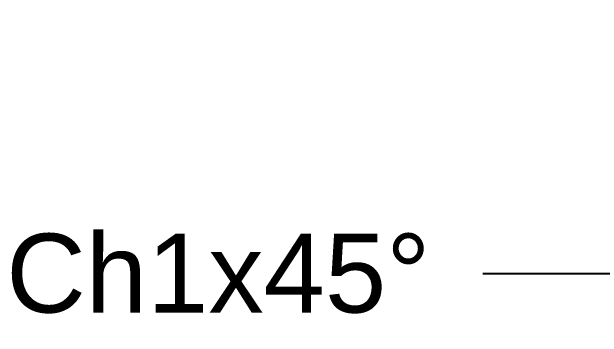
# Model space of a CAD drawing. Header units: millimetres. Extents: x 2429 to 2877, y 1091 to 1407.
# Drawn here: x 2614.75 to 2637.18, y 1183.23 to 1195.61 of the extents above; entities that cross this region are included whole.
import ezdxf
from ezdxf import colors
from ezdxf.entities.mleader import LeaderData, LeaderLine
from ezdxf.math import Vec2, Vec3

# ---------------------------------------------------------------- set-up
doc = ezdxf.new("R2010")
doc.units = ezdxf.units.MM
doc.layers.add('AM_5', color=3, linetype='Continuous', lineweight=25)
doc.styles.get("Standard").update_dxf_attribs({"font": 'arial.ttf'})

msp = doc.modelspace()

# ---------------------------------------------------------------- leaders
at = {"layer": 'AM_5'}
ml = msp.add_multileader_mtext('Standard', dxfattribs=at)
ml.set_content('Ch1x45%%D', color=256)
ml.set_leader_properties()
ml.build(insert=Vec2(0, 0))
ml.multileader.update_dxf_attribs({"arrow_head_size": 2.5})
ctx = ml.context
ctx.base_point, ctx.char_height, ctx.arrow_head_size, ctx.plane_origin = Vec3(2613.019, 1185.645), 3, 2.5, Vec3(2645.808, 1195.607)
ctx.text_align_type = 2
notes = []
notes.append((ctx, [(0, (1, 1, 0), (2640.653, 1185.645), (-1, 0), 8, [(0, [(2645.808, 1195.607)], 0, [])])]))
ctx.mtext.insert, ctx.mtext.alignment, ctx.mtext.flow_direction = Vec3(2630.653, 1187.171), 3, 5
for ctx, leaders in notes:
    for number, flags, end, landing, length, lines in leaders:
        leader = LeaderData()
        leader.index, (leader.has_last_leader_line, leader.has_dogleg_vector, leader.attachment_direction) = number, flags
        leader.last_leader_point, leader.dogleg_vector, leader.dogleg_length = Vec3(end), Vec3(landing), length
        for number, points, colour, breaks in lines:
            line = LeaderLine()
            line.index, line.vertices, line.color, line.breaks = number, Vec3.list(points), colors.encode_raw_color(colour), breaks
            leader.lines.append(line)
        ctx.leaders.append(leader)

doc.saveas('drawing.dxf')
